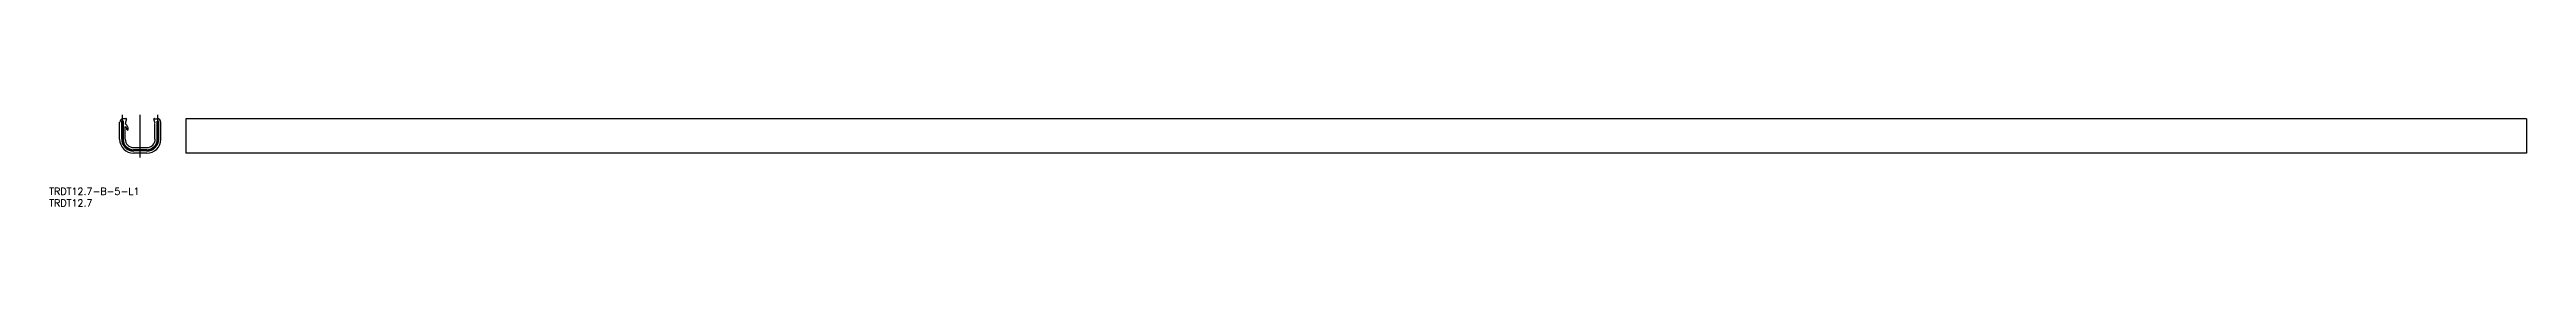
# Model space of a CAD drawing. Extents: x -39 to 1020, y -32 to 8.
import ezdxf

# ---------------------------------------------------------------- set-up
doc = ezdxf.new("R2010")
doc.units = 0
doc.linetypes.add('CENTER', pattern=[50.8, 31.75, -6.35, 6.35, -6.35])
doc.layers.get('0').update_dxf_attribs({"linetype": 'CONTINUOUS'})
doc.layers.add('CENTER', color=1, linetype='CENTER')
doc.styles.get("Standard").update_dxf_attribs({"font": 'txt.shx', "height": 3, "bigfont": 'bigfont.shx'})

# ---------------------------------------------------------------- blocks, each defined once
blk = doc.blocks.new('*U8')
at = {"color": 7, "linetype": 'CONTINUOUS'}
blk.add_text('TRDT12.7-B-5-L1', height=3, dxfattribs=at).set_placement((-38.9, -26.6))
blk = doc.blocks.new('*U9')
at = {"color": 7, "linetype": 'CONTINUOUS'}
blk.add_text('TRDT12.7', height=3, dxfattribs=at).set_placement((-38.9, -31.6))

msp = doc.modelspace()

# ---------------------------------------------------------------- linework, layer by layer
at = {"color": 7, "linetype": 'CONTINUOUS'}
for p, q in [((-8.8, -2.8), (-8.8, 4.5)), ((-7.8, -2.8), (-7.8, 5)), ((-7.2, 5), (-7.8, 5)), ((-6.1, 6), (-7.2, 6)), ((-7.2, -2.8), (-7.2, 5)), ((-6.4, -2.8), (-6.4, 2.6)), ((6.1, 6), (7.3, 6)), ((6.3, -2.8), (6.3, 4)), ((7.3, 5), (7.9, 5)), ((7.3, -2.8), (7.3, 5)), ((7.9, -2.8), (7.9, 5)), ((8.8, -2.8), (8.8, 4.5)), ((1019.5, 6), (19.5, 6)), ((19.5, 6), (19.5, -8.8)), ((1019.5, 6), (1019.5, -8.8)), ((-2.8, -6.4), (2.8, -6.4)), ((-2.8, -7.2), (2.8, -7.2)), ((2.8, -7.8), (-2.8, -7.8)), ((2.8, -8.8), (-2.8, -8.8)), ((1019.5, -8.8), (19.5, -8.8))]:
    msp.add_line(p, q, dxfattribs=at)
for centre, radius, start, end in [((-7.2, 4.5), 1.5, 90, 180), ((2.1, 2.5), 8.58, 158.1048, 169.5705), ((-5.9, 4), 0.5, 180, 220.7151), ((-6.3, 2.6), 0.05, 35.6652, 180), ((-7.3, 1.4), 1.64, 359.8526, 48.6873), ((-7.8, 1.6), 2.65, 355.686, 54.2961), ((-6.1, 5.8), 0.25, 335.2971, 85.468), ((-5.4, 1.4), 0.285, 179.8526, 355.686), ((6.1, 5.8), 0.25, 94.532, 204.7029), ((-2.1, 2.5), 8.58, 10.4295, 21.8952), ((7.3, 4.5), 1.5, 0, 90), ((-2.8, -2.8), 6, 180, 270), ((-2.8, -2.8), 5.1, 180, 270), ((-2.8, -2.8), 4.5, 180, 270), ((-2.8, -2.8), 3.6, 180, 270), ((2.8, -2.8), 6, 270, 0), ((2.8, -2.8), 3.6, 270, 0), ((2.8, -2.8), 5.1, 270, 0), ((2.8, -2.8), 4.5, 270, 0)]:
    msp.add_arc(centre, radius, start, end, dxfattribs=at)
at = {"layer": 'CENTER', "color": 1, "linetype": 'CENTER'}
for p, q in [((-7.6, -2.8), (-7.6, 7.7)), ((0, -10.7), (0, 7.7)), ((7.6, -2.8), (7.6, 7.7)), ((-2.8, -7.6), (2.8, -7.6))]:
    msp.add_line(p, q, dxfattribs=at)
for centre, start, end in [((-2.8, -2.8), 180, 270), ((2.8, -2.8), 270, 0)]:
    msp.add_arc(centre, 4.8, start, end, dxfattribs=at)

# ---------------------------------------------------------------- block references
at = {"color": 7, "linetype": 'CONTINUOUS'}
for name in ['*U8', '*U9']:
    msp.add_blockref(name, (0, 0), dxfattribs=at)

doc.saveas('drawing.dxf')
